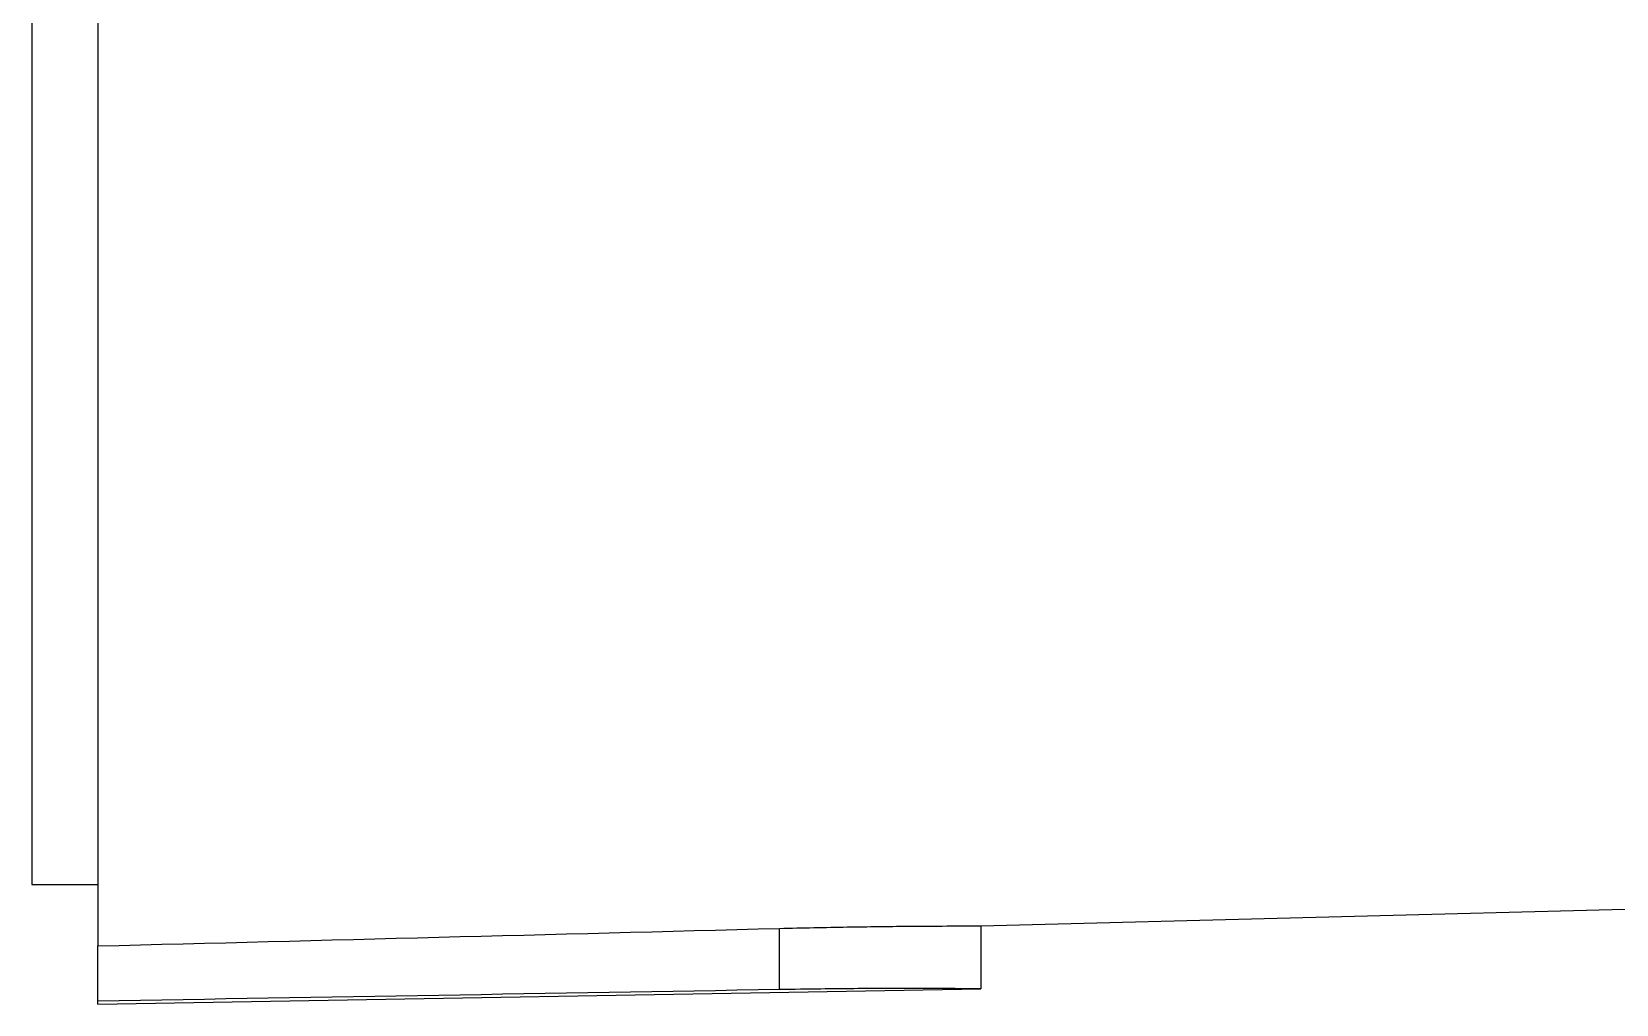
# Model space of a CAD drawing. Header units: millimetres. Extents: x 89860 to 502050, y -351975 to 882300.
# Drawn here: x 362999.59 to 363019.9, y -276699.7 to -276687.24 of the extents above; entities that cross this region are included whole.
import ezdxf

# ---------------------------------------------------------------- set-up
doc = ezdxf.new("R2010")
doc.units = ezdxf.units.MM
doc.header["$LTSCALE"] = 150
doc.layers.add('-----20 General Symbol', color=3, linetype='Continuous')
doc.layers.add('-----29 Cable Schedule', color=1, linetype='Continuous')

# ---------------------------------------------------------------- blocks, each defined once
blk = doc.blocks.new('A$C93139d4c')
at = {"layer": '-----20 General Symbol'}
for p, q in [((-30900.815, -18656.589), (-30900.815, -18796.34)), ((-30899.117, -18656.581), (-30899.117, -18797.912)), ((-30876.484, -18797.4), (-30778.2, -18794.827)), ((-30900.815, -18796.34), (-30899.117, -18796.34)), ((-30881.646, -18799.031), (-30881.646, -18797.463)), ((-30876.484, -18797.4), (-30876.484, -18799.013)), ((-30899.117, -18799.327), (-30899.117, -18797.912)), ((-30899.117, -18799.408), (-30876.484, -18799.013)), ((-30899.117, -18799.408), (-30899.117, -18799.327))]:
    blk.add_line(p, q, dxfattribs=at)
for points in [[(-30899.117, -18797.912), (-30893.294, -18797.763), (-30887.47, -18797.613), (-30881.646, -18797.463)], [(-30881.646, -18799.031), (-30887.47, -18799.13), (-30893.294, -18799.229), (-30899.117, -18799.327)]]:
    blk.add_open_spline(points, degree=3, dxfattribs=at)
for points, knots in [([(-30881.646, -18797.463), (-30881.059, -18797.448), (-30880.465, -18797.435), (-30879.362, -18797.417), (-30878.838, -18797.411), (-30877.933, -18797.403), (-30877.539, -18797.401), (-30876.933, -18797.399), (-30876.713, -18797.4), (-30876.521, -18797.4), (-30876.484, -18797.4), (-30876.484, -18797.4)], [0, 0, 0, 0, 0.217331, 0.217331, 0.434665, 0.434665, 0.651964, 0.651964, 0.869285, 0.869285, 1, 1, 1, 1]), ([(-30876.484, -18799.013), (-30876.484, -18799.012), (-30876.586, -18799.011), (-30876.975, -18799.008), (-30877.268, -18799.005), (-30878.003, -18799.003), (-30878.455, -18799.002), (-30879.452, -18799.005), (-30880.011, -18799.009), (-30880.932, -18799.02), (-30881.29, -18799.025), (-30881.646, -18799.031)], [0, 0, 0, 0, 0.217355, 0.217355, 0.43471, 0.43471, 0.65207, 0.65207, 0.869404, 0.869404, 1, 1, 1, 1])]:
    blk.add_open_spline(points, degree=3, knots=knots, dxfattribs=at)

msp = doc.modelspace()

# ---------------------------------------------------------------- block references
at = {"layer": '-----29 Cable Schedule', "xscale": 0.5, "yscale": 0.5, "zscale": 0.5}
msp.add_blockref('A$C93139d4c', (378450, -267300), dxfattribs=at)

doc.saveas('drawing.dxf')
